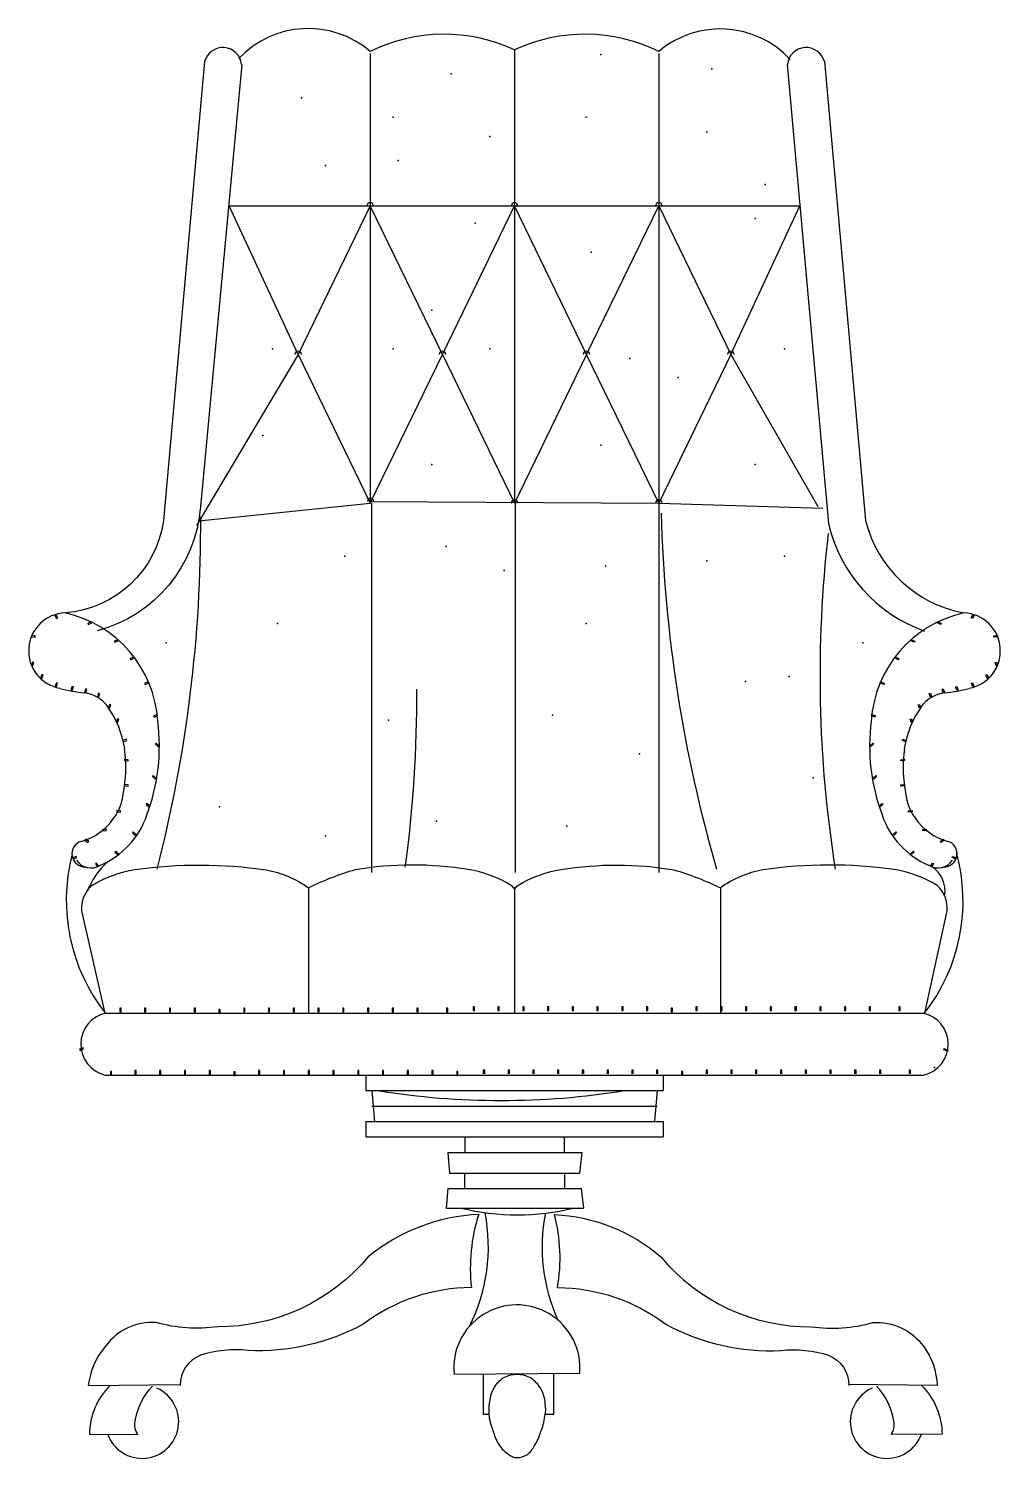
# Model space of a CAD drawing. Header units: inches. Extents: x 10 to 52.5, y 12.2 to 37.
# Drawn here: x 19.211 to 19.996, y 30.03 to 31.185 of the extents above; entities that cross this region are included whole.
import ezdxf

# ---------------------------------------------------------------- set-up
doc = ezdxf.new("R2010")
doc.units = ezdxf.units.IN
doc.header["$MEASUREMENT"] = 0
doc.layers.add('02', color=2, linetype='Continuous')
doc.layers.add('4', color=4, linetype='Continuous')

msp = doc.modelspace()

# ---------------------------------------------------------------- linework, layer by layer
at = {"layer": '02'}
for p, q in [((19.4868, 31.1653), (19.4868, 30.8022)), ((19.6033, 31.1684), (19.6033, 30.8022)), ((19.7198, 31.1653), (19.7198, 30.8022)), ((19.3728, 31.0422), (19.8338, 31.0422)), ((19.4285, 30.9222), (19.3728, 31.0422)), ((19.4868, 31.0422), (19.4285, 30.9222)), ((19.545, 30.9222), (19.4868, 31.0422)), ((19.545, 30.9222), (19.6033, 31.0422)), ((19.6616, 30.9222), (19.6033, 31.0422)), ((19.6616, 30.9222), (19.7198, 31.0422)), ((19.7198, 31.0422), (19.7781, 30.9222)), ((19.7781, 30.9222), (19.8338, 31.0422)), ((19.4285, 30.9222), (19.3464, 30.7842)), ((19.4285, 30.9222), (19.4868, 30.8022)), ((19.4868, 30.8022), (19.545, 30.9222)), ((19.545, 30.9222), (19.6033, 30.8022)), ((19.6616, 30.9222), (19.6033, 30.8022)), ((19.7198, 30.8022), (19.6616, 30.9222)), ((19.7781, 30.9222), (19.7198, 30.8022)), ((19.7781, 30.9222), (19.8483, 30.7995)), ((19.3483, 30.7878), (19.4868, 30.8022)), ((19.4871, 30.8035), (19.7198, 30.8022)), ((19.7198, 30.8022), (19.8523, 30.7981)), ((19.4369, 30.4914), (19.4369, 30.3901)), ((19.6033, 30.4906), (19.6033, 30.3901)), ((19.7697, 30.4914), (19.7697, 30.3901))]:
    msp.add_line(p, q, dxfattribs=at)
for points in [[(19.4894, 31.0422, 1), (19.4841, 31.0422)], [(19.6059, 31.0422, 1), (19.6007, 31.0422)], [(19.7225, 31.0422, 1), (19.7172, 31.0422)], [(19.4311, 30.9222, 1), (19.4259, 30.9222)], [(19.5477, 30.9222, 1), (19.5424, 30.9222)], [(19.6642, 30.9222, 1), (19.6589, 30.9222)], [(19.7807, 30.9222, 1), (19.7755, 30.9222)], [(19.4897, 30.8035, 1), (19.4845, 30.8035)], [(19.6059, 30.8022, 1), (19.6007, 30.8022)], [(19.7225, 30.8022, 1), (19.7172, 30.8022)]]:
    msp.add_lwpolyline(points, format="xyb", dxfattribs=at)
for points in [[(19.4877, 30.8022), (19.4877, 30.5037)], [(19.6038, 30.8022), (19.6038, 30.5037)], [(19.7198, 30.8022), (19.7198, 30.5037)]]:
    msp.add_lwpolyline(points, dxfattribs=at)
for centre, radius, start, end in [((20.8664, 30.8253), 1.1451, 181.5676, 196.1669), ((18.2379, 30.7841), 1.1119, 345.5409, 0.3565), ((20.845, 30.6627), 0.9949, 173.3674, 189.0314), ((18.5132, 30.6453), 1.0112, 352.1957, 0.371), ((19.5926, 30.9433), 0.6237, 260.8112, 279.1888)]:
    msp.add_arc(centre, radius, start, end, dxfattribs=at)
for p in [(19.673, 31.1646), (19.7627, 31.1529), (19.5521, 31.149), (19.4312, 31.1295), (19.5053, 31.1139), (19.6613, 31.1139), (19.5833, 31.0983), (19.7588, 31.1022), (19.4507, 31.075), (19.5092, 31.0789), (19.8057, 31.0594), (19.5716, 31.0282), (19.7978, 31.0321), (19.6652, 31.0048), (19.5365, 30.9581), (19.4078, 30.9269), (19.5053, 30.9269), (19.5833, 30.9269), (19.8213, 30.9269), (19.6964, 30.9191), (19.7354, 30.9035), (19.4, 30.8568), (19.673, 30.849), (19.5365, 30.8334), (19.7978, 30.8334), (19.4663, 30.7594), (19.5482, 30.7672), (19.8213, 30.7594), (19.595, 30.7477), (19.6769, 30.7516), (19.7588, 30.7555), (19.4117, 30.7048), (19.6613, 30.7048), (19.322, 30.6892), (19.8846, 30.6892), (19.79, 30.6581), (19.8252, 30.662), (19.634, 30.6308), (19.5014, 30.6269), (19.7042, 30.5996), (19.8447, 30.5801), (19.3649, 30.5568), (19.5404, 30.5451), (19.6457, 30.5412), (19.4507, 30.5334), (19.9427, 30.3463)]:
    msp.add_point(p, dxfattribs=at)
at = {"layer": '4'}
for p, q in [((19.3529, 31.1588), (19.3197, 30.7881)), ((19.3829, 31.1566), (19.3496, 30.7993)), ((19.8237, 31.1566), (19.857, 30.7858)), ((19.8537, 31.1588), (19.8869, 30.7881)), ((19.2731, 30.3901), (19.9347, 30.3901)), ((19.2725, 30.3401), (19.9341, 30.3401)), ((19.4833, 30.3401), (19.4833, 30.3276)), ((19.7233, 30.3401), (19.7233, 30.3276)), ((19.4833, 30.3276), (19.7233, 30.3276)), ((19.488, 30.3276), (19.4901, 30.3026)), ((19.7186, 30.3276), (19.7165, 30.3026)), ((19.488, 30.3151), (19.7186, 30.3151)), ((19.4833, 30.3026), (19.7233, 30.3026)), ((19.4833, 30.3026), (19.4833, 30.2901)), ((19.7233, 30.3026), (19.7233, 30.2901)), ((19.4833, 30.2901), (19.7233, 30.2901)), ((19.5632, 30.2901), (19.5632, 30.2776)), ((19.6434, 30.2901), (19.6434, 30.2776)), ((19.5495, 30.2776), (19.6577, 30.2776)), ((19.5495, 30.2776), (19.5508, 30.2609)), ((19.6577, 30.2776), (19.6558, 30.2609)), ((19.5508, 30.2609), (19.6558, 30.2609)), ((19.5628, 30.2609), (19.5628, 30.2484)), ((19.6438, 30.2609), (19.6438, 30.2484)), ((19.5495, 30.2484), (19.5482, 30.2327)), ((19.5495, 30.2484), (19.6571, 30.2484)), ((19.6571, 30.2484), (19.659, 30.2327)), ((19.5482, 30.2327), (19.659, 30.2327)), ((19.259, 30.0893), (19.3333, 30.0901)), ((19.5544, 30.0984), (19.656, 30.0994)), ((19.5781, 30.0983), (19.5781, 30.0661)), ((19.635, 30.0661), (19.635, 30.0992)), ((19.9447, 30.0893), (19.8733, 30.0901)), ((19.5781, 30.0661), (19.5826, 30.0661)), ((19.6282, 30.0661), (19.635, 30.0661))]:
    msp.add_line(p, q, dxfattribs=at)
for points in [[(19.3496, 30.7993, -0.31982), (19.2662, 30.699)], [(19.3197, 30.7881, -0.353449), (19.2403, 30.7135, 2.363837)], [(19.857, 30.7858, 0.256458), (19.9346, 30.6988, 0.38739)], [(19.8869, 30.7881, 0.294189), (19.9663, 30.7135, -2.363837)], [(19.2727, 30.3901), (19.2538, 30.4728, -0.238588), (19.2619, 30.4933, -0.098877), (19.2967, 30.5061, -13.676751)], [(19.2967, 30.5061, -0.071179), (19.4028, 30.5059, -0.106223), (19.4369, 30.4914, 0.380368)], [(19.5658, 30.5061, 0.082874), (19.4747, 30.5059, 0.042586), (19.4369, 30.4914, -0.380102)], [(19.6033, 30.4906, 0.038674), (19.6007, 30.4933, 0.098877), (19.5658, 30.5061, 13.420387)], [(19.6033, 30.4906, -0.038674), (19.6059, 30.4933, -0.098877), (19.6408, 30.5061, -13.420387)], [(19.6408, 30.5061, -0.082874), (19.7319, 30.5059, -0.042586), (19.7697, 30.4914, 0.380102)], [(19.9099, 30.5061, 0.071179), (19.8038, 30.5059, 0.106223), (19.7697, 30.4914, -0.380368)], [(19.9347, 30.3901), (19.9528, 30.4728, 0.238588), (19.9447, 30.4933, 0.098877), (19.9099, 30.5061, 13.656753)], [(19.5744, 30.2275, 0.160606), (19.4852, 30.1934, -0.224882), (19.3635, 30.1368, -0.103942), (19.3138, 30.1402, 0.260147), (19.2728, 30.121)], [(19.6355, 30.2275, -0.166052), (19.7214, 30.1934, 0.224882), (19.8431, 30.1368, 0.103942), (19.8928, 30.1402, -0.260147), (19.9338, 30.121)], [(19.5686, 30.1685, 0.161938), (19.481, 30.1388, -0.138005), (19.3879, 30.1177, 0.101439), (19.3496, 30.1138)], [(19.638, 30.1685, -0.161938), (19.7256, 30.1388, 0.138005), (19.8187, 30.1177, -0.101439), (19.857, 30.1138)], [(19.2728, 30.121, 0.148058), (19.259, 30.0893, -4.942027)], [(19.3496, 30.1138, 0.307394), (19.3331, 30.0894, 0.93803)], [(19.857, 30.1138, -0.307394), (19.8735, 30.0894, -0.93803)], [(19.9338, 30.121, -0.152676), (19.9447, 30.0893, 5.096172)], [(19.2767, 30.0894, 0.20259), (19.26, 30.0501), (19.2991, 30.0497, -0.205526), (19.2968, 30.0606, -0.157354), (19.3108, 30.0888, -0.137979)], [(19.5951, 30.0959, 0.107079), (19.5872, 30.0884, 0.100362), (19.5833, 30.078, 0.064857), (19.5827, 30.0647, 0.066348), (19.5864, 30.0513, 0.080335), (19.5911, 30.041, 0.107079), (19.599, 30.0334, 0.173938), (19.6053, 30.0311, 0.138732), (19.6134, 30.0334, 0.120567), (19.6195, 30.041, 0.080335), (19.6243, 30.0513, 0.066348), (19.6279, 30.0647, 0.094744), (19.6282, 30.0745, 0.148467), (19.6234, 30.0884, 0.107079), (19.6156, 30.0959, 0.224841), (19.5951, 30.0959)], [(19.932, 30.0894, -0.20259), (19.9487, 30.0501), (19.9075, 30.0497, 0.205526), (19.9098, 30.0606, 0.157354), (19.8958, 30.0888, 0.130088)]]:
    msp.add_lwpolyline(points, format="xyb", dxfattribs=at)
for points in [[(19.2319, 30.7115), (19.2334, 30.7089), (19.2343, 30.7094), (19.2328, 30.712)], [(19.9747, 30.7115), (19.9732, 30.7089), (19.9723, 30.7094), (19.9738, 30.712)], [(19.259, 30.7041), (19.2618, 30.7054), (19.2614, 30.7063), (19.2586, 30.7051)], [(19.9476, 30.7041), (19.9448, 30.7054), (19.9452, 30.7063), (19.948, 30.7051)], [(19.213, 30.6941), (19.216, 30.6939), (19.2161, 30.6949), (19.2131, 30.6951)], [(19.2804, 30.6897), (19.2832, 30.6909), (19.2828, 30.6918), (19.28, 30.6906)], [(19.9262, 30.6897), (19.9234, 30.6909), (19.9238, 30.6918), (19.9266, 30.6906)], [(19.9936, 30.6941), (19.9906, 30.6939), (19.9905, 30.6949), (19.9935, 30.6951)], [(19.2932, 30.6755), (19.2959, 30.6768), (19.2955, 30.6777), (19.2928, 30.6765)], [(19.9134, 30.6755), (19.9107, 30.6768), (19.9111, 30.6777), (19.9138, 30.6765)], [(19.214, 30.6736), (19.213, 30.6707), (19.214, 30.6704), (19.215, 30.6733)], [(19.9926, 30.6736), (19.9936, 30.6707), (19.9926, 30.6704), (19.9916, 30.6733)], [(19.2214, 30.6636), (19.2204, 30.6607), (19.2214, 30.6604), (19.2224, 30.6632)], [(19.2332, 30.6571), (19.2323, 30.6542), (19.2332, 30.6539), (19.2342, 30.6567)], [(19.246, 30.6541), (19.245, 30.6512), (19.246, 30.6509), (19.2469, 30.6538)], [(19.3049, 30.6555), (19.3077, 30.6568), (19.3073, 30.6577), (19.3045, 30.6565)], [(19.9017, 30.6555), (19.8989, 30.6568), (19.8993, 30.6577), (19.9021, 30.6565)], [(19.9606, 30.6541), (19.9616, 30.6512), (19.9606, 30.6509), (19.9597, 30.6538)], [(19.9734, 30.6571), (19.9743, 30.6542), (19.9734, 30.6539), (19.9724, 30.6567)], [(19.9852, 30.6636), (19.9862, 30.6607), (19.9852, 30.6604), (19.9842, 30.6632)], [(19.2569, 30.652), (19.256, 30.6492), (19.2569, 30.6488), (19.2579, 30.6517)], [(19.2673, 30.6485), (19.2663, 30.6456), (19.2673, 30.6453), (19.2683, 30.6482)], [(19.9393, 30.6485), (19.9403, 30.6456), (19.9393, 30.6453), (19.9383, 30.6482)], [(19.9497, 30.652), (19.9506, 30.6492), (19.9497, 30.6488), (19.9487, 30.6517)], [(19.2762, 30.6396), (19.2752, 30.6367), (19.2762, 30.6364), (19.2771, 30.6393)], [(19.3122, 30.6293), (19.3149, 30.6306), (19.3145, 30.6315), (19.3117, 30.6303)], [(19.8944, 30.6293), (19.8917, 30.6306), (19.8921, 30.6315), (19.8949, 30.6303)], [(19.9304, 30.6396), (19.9314, 30.6367), (19.9304, 30.6364), (19.9295, 30.6393)], [(19.2827, 30.6278), (19.2817, 30.6249), (19.2827, 30.6246), (19.2837, 30.6275)], [(19.9239, 30.6278), (19.9249, 30.6249), (19.9239, 30.6246), (19.9229, 30.6275)], [(19.2897, 30.6115), (19.2869, 30.6103), (19.2873, 30.6094), (19.2901, 30.6105)], [(19.3133, 30.6074), (19.3155, 30.6054), (19.3162, 30.6061), (19.3139, 30.6082)], [(19.8933, 30.6074), (19.891, 30.6054), (19.8904, 30.6061), (19.8927, 30.6082)], [(19.9169, 30.6115), (19.9197, 30.6103), (19.9193, 30.6094), (19.9165, 30.6105)], [(19.2881, 30.5942), (19.2911, 30.5939), (19.2912, 30.5949), (19.2882, 30.5952)], [(19.9185, 30.5942), (19.9155, 30.5939), (19.9154, 30.5949), (19.9184, 30.5952)], [(19.2881, 30.5739), (19.2911, 30.5735), (19.2912, 30.5746), (19.2882, 30.5749)], [(19.3109, 30.5812), (19.3131, 30.5792), (19.3138, 30.58), (19.3115, 30.582)], [(19.8957, 30.5812), (19.8935, 30.5792), (19.8928, 30.58), (19.8951, 30.582)], [(19.9185, 30.5739), (19.9155, 30.5735), (19.9154, 30.5746), (19.9184, 30.5749)], [(19.2819, 30.5528), (19.2849, 30.5525), (19.285, 30.5535), (19.282, 30.5538)], [(19.3057, 30.5588), (19.308, 30.5568), (19.3086, 30.5575), (19.3064, 30.5596)], [(19.9009, 30.5588), (19.8986, 30.5568), (19.898, 30.5575), (19.9002, 30.5596)], [(19.9247, 30.5528), (19.9217, 30.5525), (19.9216, 30.5535), (19.9246, 30.5538)], [(19.2705, 30.5377), (19.2735, 30.5374), (19.2736, 30.5384), (19.2706, 30.5387)], [(19.9361, 30.5377), (19.9331, 30.5374), (19.933, 30.5384), (19.936, 30.5387)], [(19.2593, 30.5287), (19.2569, 30.5306), (19.2563, 30.5298), (19.2587, 30.5279)], [(19.2946, 30.5357), (19.2969, 30.5337), (19.2976, 30.5345), (19.2953, 30.5365)], [(19.912, 30.5357), (19.9097, 30.5337), (19.909, 30.5345), (19.9113, 30.5365)], [(19.9473, 30.5287), (19.9497, 30.5306), (19.9503, 30.5298), (19.9479, 30.5279)], [(19.2493, 30.5167), (19.2465, 30.5155), (19.2469, 30.5146), (19.2497, 30.5158)], [(19.2805, 30.5202), (19.2828, 30.5182), (19.2834, 30.5189), (19.2812, 30.521)], [(19.9261, 30.5202), (19.9238, 30.5182), (19.9232, 30.5189), (19.9254, 30.521)], [(19.9573, 30.5167), (19.9601, 30.5155), (19.9597, 30.5146), (19.9569, 30.5158)], [(19.2647, 30.5109), (19.2662, 30.5083), (19.2671, 30.5088), (19.2655, 30.5114)], [(19.9419, 30.5109), (19.9404, 30.5083), (19.9395, 30.5088), (19.9411, 30.5114)], [(19.2845, 30.3941), (19.2845, 30.3911), (19.2855, 30.3911), (19.2855, 30.3941)], [(19.3045, 30.3941), (19.3045, 30.3911), (19.3055, 30.3911), (19.3055, 30.3941)], [(19.3245, 30.3941), (19.3245, 30.3911), (19.3255, 30.3911), (19.3255, 30.3941)], [(19.3445, 30.3941), (19.3445, 30.3911), (19.3455, 30.3911), (19.3455, 30.3941)], [(19.3845, 30.3941), (19.3845, 30.3911), (19.3855, 30.3911), (19.3855, 30.3941)], [(19.4045, 30.3941), (19.4045, 30.3911), (19.4055, 30.3911), (19.4055, 30.3941)], [(19.4245, 30.3941), (19.4245, 30.3911), (19.4255, 30.3911), (19.4255, 30.3941)], [(19.4445, 30.3941), (19.4445, 30.3911), (19.4455, 30.3911), (19.4455, 30.3941)], [(19.4645, 30.3941), (19.4645, 30.3911), (19.4655, 30.3911), (19.4655, 30.3941)], [(19.4845, 30.3941), (19.4845, 30.3911), (19.4855, 30.3911), (19.4855, 30.3941)], [(19.5045, 30.3941), (19.5045, 30.3911), (19.5055, 30.3911), (19.5055, 30.3941)], [(19.5245, 30.3941), (19.5245, 30.3911), (19.5255, 30.3911), (19.5255, 30.3941)], [(19.5484, 30.3941), (19.5484, 30.3911), (19.5494, 30.3911), (19.5494, 30.3941)], [(19.5699, 30.3952), (19.5699, 30.3922), (19.571, 30.3922), (19.571, 30.3952)], [(19.5899, 30.3952), (19.5899, 30.3922), (19.591, 30.3922), (19.591, 30.3952)], [(19.6099, 30.3952), (19.6099, 30.3922), (19.611, 30.3922), (19.611, 30.3952)], [(19.6299, 30.3952), (19.6299, 30.3922), (19.631, 30.3922), (19.631, 30.3952)], [(19.6499, 30.3952), (19.6499, 30.3922), (19.651, 30.3922), (19.651, 30.3952)], [(19.6699, 30.3952), (19.6699, 30.3922), (19.671, 30.3922), (19.671, 30.3952)], [(19.6899, 30.3952), (19.6899, 30.3922), (19.691, 30.3922), (19.691, 30.3952)], [(19.7099, 30.3952), (19.7099, 30.3922), (19.711, 30.3922), (19.711, 30.3952)], [(19.7299, 30.3942), (19.7299, 30.3912), (19.731, 30.3912), (19.731, 30.3942)], [(19.7499, 30.3952), (19.7499, 30.3922), (19.751, 30.3922), (19.751, 30.3952)], [(19.7899, 30.3952), (19.7899, 30.3922), (19.791, 30.3922), (19.791, 30.3952)], [(19.8099, 30.3952), (19.8099, 30.3922), (19.811, 30.3922), (19.811, 30.3952)], [(19.8299, 30.3952), (19.8299, 30.3922), (19.831, 30.3922), (19.831, 30.3952)], [(19.8499, 30.3952), (19.8499, 30.3922), (19.851, 30.3922), (19.851, 30.3952)], [(19.8699, 30.3952), (19.8699, 30.3922), (19.871, 30.3922), (19.871, 30.3952)], [(19.8899, 30.3952), (19.8899, 30.3922), (19.891, 30.3922), (19.891, 30.3952)], [(19.9139, 30.3952), (19.9139, 30.3922), (19.9149, 30.3922), (19.9149, 30.3952)], [(19.2548, 30.3622), (19.252, 30.3611), (19.2524, 30.3601), (19.2552, 30.3613)], [(19.9505, 30.3615), (19.9533, 30.3603), (19.9529, 30.3594), (19.9501, 30.3606)], [(19.2768, 30.3431), (19.2768, 30.34), (19.2778, 30.34), (19.2778, 30.3431)], [(19.3766, 30.3427), (19.3766, 30.3397), (19.3776, 30.3397), (19.3776, 30.3427)], [(19.5566, 30.3429), (19.5566, 30.3399), (19.5576, 30.3399), (19.5576, 30.3429)], [(19.7381, 30.343), (19.7381, 30.34), (19.7392, 30.34), (19.7392, 30.343)]]:
    msp.add_lwpolyline(points, close=True, dxfattribs=at)
for points in [[(19.3655, 30.3901), (19.3655, 30.3931), (19.3645, 30.3931), (19.3645, 30.3901)], [(19.7699, 30.3922), (19.771, 30.3922), (19.771, 30.3952), (19.7699, 30.3952)], [(19.2976, 30.3407), (19.2976, 30.3437), (19.2966, 30.3437), (19.2966, 30.3407)], [(19.3176, 30.3407), (19.3176, 30.3437), (19.3166, 30.3437), (19.3166, 30.3407)], [(19.3376, 30.3407), (19.3376, 30.3437), (19.3366, 30.3437), (19.3366, 30.3407)], [(19.3576, 30.3407), (19.3576, 30.3437), (19.3566, 30.3437), (19.3566, 30.3407)], [(19.3976, 30.3407), (19.3976, 30.3437), (19.3966, 30.3437), (19.3966, 30.3407)], [(19.4176, 30.3407), (19.4176, 30.3437), (19.4166, 30.3437), (19.4166, 30.3407)], [(19.4376, 30.3407), (19.4376, 30.3437), (19.4366, 30.3437), (19.4366, 30.3407)], [(19.4576, 30.3407), (19.4576, 30.3437), (19.4566, 30.3437), (19.4566, 30.3407)], [(19.4776, 30.3407), (19.4776, 30.3437), (19.4766, 30.3437), (19.4766, 30.3407)], [(19.4976, 30.3407), (19.4976, 30.3437), (19.4966, 30.3437), (19.4966, 30.3407)], [(19.5176, 30.3407), (19.5176, 30.3437), (19.5166, 30.3437), (19.5166, 30.3407)], [(19.5376, 30.3407), (19.5376, 30.3437), (19.5366, 30.3437), (19.5366, 30.3407)], [(19.5792, 30.341), (19.5792, 30.344), (19.5781, 30.344), (19.5781, 30.341)], [(19.5992, 30.341), (19.5992, 30.344), (19.5981, 30.344), (19.5981, 30.341)], [(19.6192, 30.341), (19.6192, 30.344), (19.6181, 30.344), (19.6181, 30.341)], [(19.6392, 30.341), (19.6392, 30.344), (19.6381, 30.344), (19.6381, 30.341)], [(19.6592, 30.341), (19.6592, 30.344), (19.6581, 30.344), (19.6581, 30.341)], [(19.6792, 30.341), (19.6792, 30.344), (19.6781, 30.344), (19.6781, 30.341)], [(19.6992, 30.341), (19.6992, 30.344), (19.6981, 30.344), (19.6981, 30.341)], [(19.7192, 30.341), (19.7192, 30.344), (19.7181, 30.344), (19.7181, 30.341)], [(19.7592, 30.341), (19.7592, 30.344), (19.7581, 30.344), (19.7581, 30.341)], [(19.7792, 30.341), (19.7792, 30.344), (19.7781, 30.344), (19.7781, 30.341)], [(19.7992, 30.341), (19.7992, 30.344), (19.7981, 30.344), (19.7981, 30.341)], [(19.8192, 30.341), (19.8192, 30.344), (19.8181, 30.344), (19.8181, 30.341)], [(19.8392, 30.341), (19.8392, 30.344), (19.8381, 30.344), (19.8381, 30.341)], [(19.8592, 30.341), (19.8592, 30.344), (19.8581, 30.344), (19.8581, 30.341)], [(19.8792, 30.341), (19.8792, 30.344), (19.8781, 30.344), (19.8781, 30.341)], [(19.8992, 30.341), (19.8992, 30.344), (19.8981, 30.344), (19.8981, 30.341)], [(19.9231, 30.341), (19.9231, 30.344), (19.9221, 30.344), (19.9221, 30.341)]]:
    msp.add_lwpolyline(points, dxfattribs=at)
for centre, radius, start, end in [((19.4367, 31.1082), 0.0773, 49.6191, 136.6811), ((19.7696, 31.1079), 0.0773, 43.0192, 130.0564), ((19.5464, 31.0457), 0.1352, 65.1338, 116.1823), ((19.6602, 31.0457), 0.1352, 63.8177, 114.8662), ((19.3677, 31.155), 0.0152, 5.9985, 165.4232), ((19.8389, 31.155), 0.0152, 14.5768, 174.0015), ((19.2415, 30.6828), 0.0307, 92.2023, 259.4795), ((19.2196, 30.62), 0.0957, 3.6329, 77.5376), ((19.987, 30.62), 0.0957, 102.4624, 176.3671), ((19.9651, 30.6828), 0.0307, 280.5205, 87.7977), ((19.2711, 30.7903), 0.1422, 255.6615, 263.8187), ((19.2519, 30.621), 0.0283, 34.9388, 82.1616), ((19.9547, 30.621), 0.0283, 97.8384, 145.0612), ((19.9355, 30.7903), 0.1422, 276.1813, 284.3385), ((19.208, 30.5909), 0.0815, 9.435, 34.5656), ((19.9986, 30.5909), 0.0815, 145.4344, 170.565), ((19.1591, 30.6059), 0.1573, 339.3632, 7.3876), ((20.0475, 30.6059), 0.1573, 172.6124, 200.6368), ((19.169, 30.5888), 0.1203, 347.7692, 7.378), ((20.0376, 30.5888), 0.1203, 172.622, 192.2308), ((19.2446, 30.5729), 0.0431, 324.426, 347.1788), ((19.962, 30.5729), 0.0431, 192.8212, 215.574), ((19.2426, 30.5716), 0.0672, 292.5758, 341.6105), ((19.964, 30.5716), 0.0672, 198.3895, 247.4242), ((19.2407, 30.5744), 0.0472, 285.4148, 325.7201), ((19.9659, 30.5744), 0.0472, 214.2799, 254.5852), ((19.2564, 30.5188), 0.0106, 107.3645, 271.0881), ((19.9502, 30.5188), 0.0106, 268.9119, 72.6355), ((19.3877, 30.481), 0.1465, 165.6051, 218.3517), ((19.8182, 30.4807), 0.1475, 322.1187, 15.3358), ((19.261, 30.5211), 0.0137, 213.0599, 302.5898), ((19.3158, 30.4661), 0.0619, 131.0786, 158.9372), ((19.9456, 30.5211), 0.0137, 237.4102, 326.9401), ((19.928, 30.489), 0.0231, 350.1217, 57.9901), ((19.2786, 30.3651), 0.0257, 102.4218, 256.34), ((19.928, 30.3651), 0.0257, 283.66, 77.5782), ((19.6056, 30.42), 0.1928, 256.291, 283.709), ((19.4392, 30.2014), 0.143, 333.276, 11.0877), ((19.7075, 30.1845), 0.1399, 162.1097, 186.5722), ((19.7665, 30.2009), 0.1409, 168.6893, 204.6191), ((19.5013, 30.1923), 0.1388, 350.1317, 14.6915), ((19.6052, 30.1035), 0.051, 355.3913, 185.6979), ((19.3024, 30.0601), 0.0296, 199.8495, 65.9643), ((19.9042, 30.0601), 0.0296, 114.0357, 340.1505)]:
    msp.add_arc(centre, radius, start, end, dxfattribs=at)

doc.saveas('drawing.dxf')
